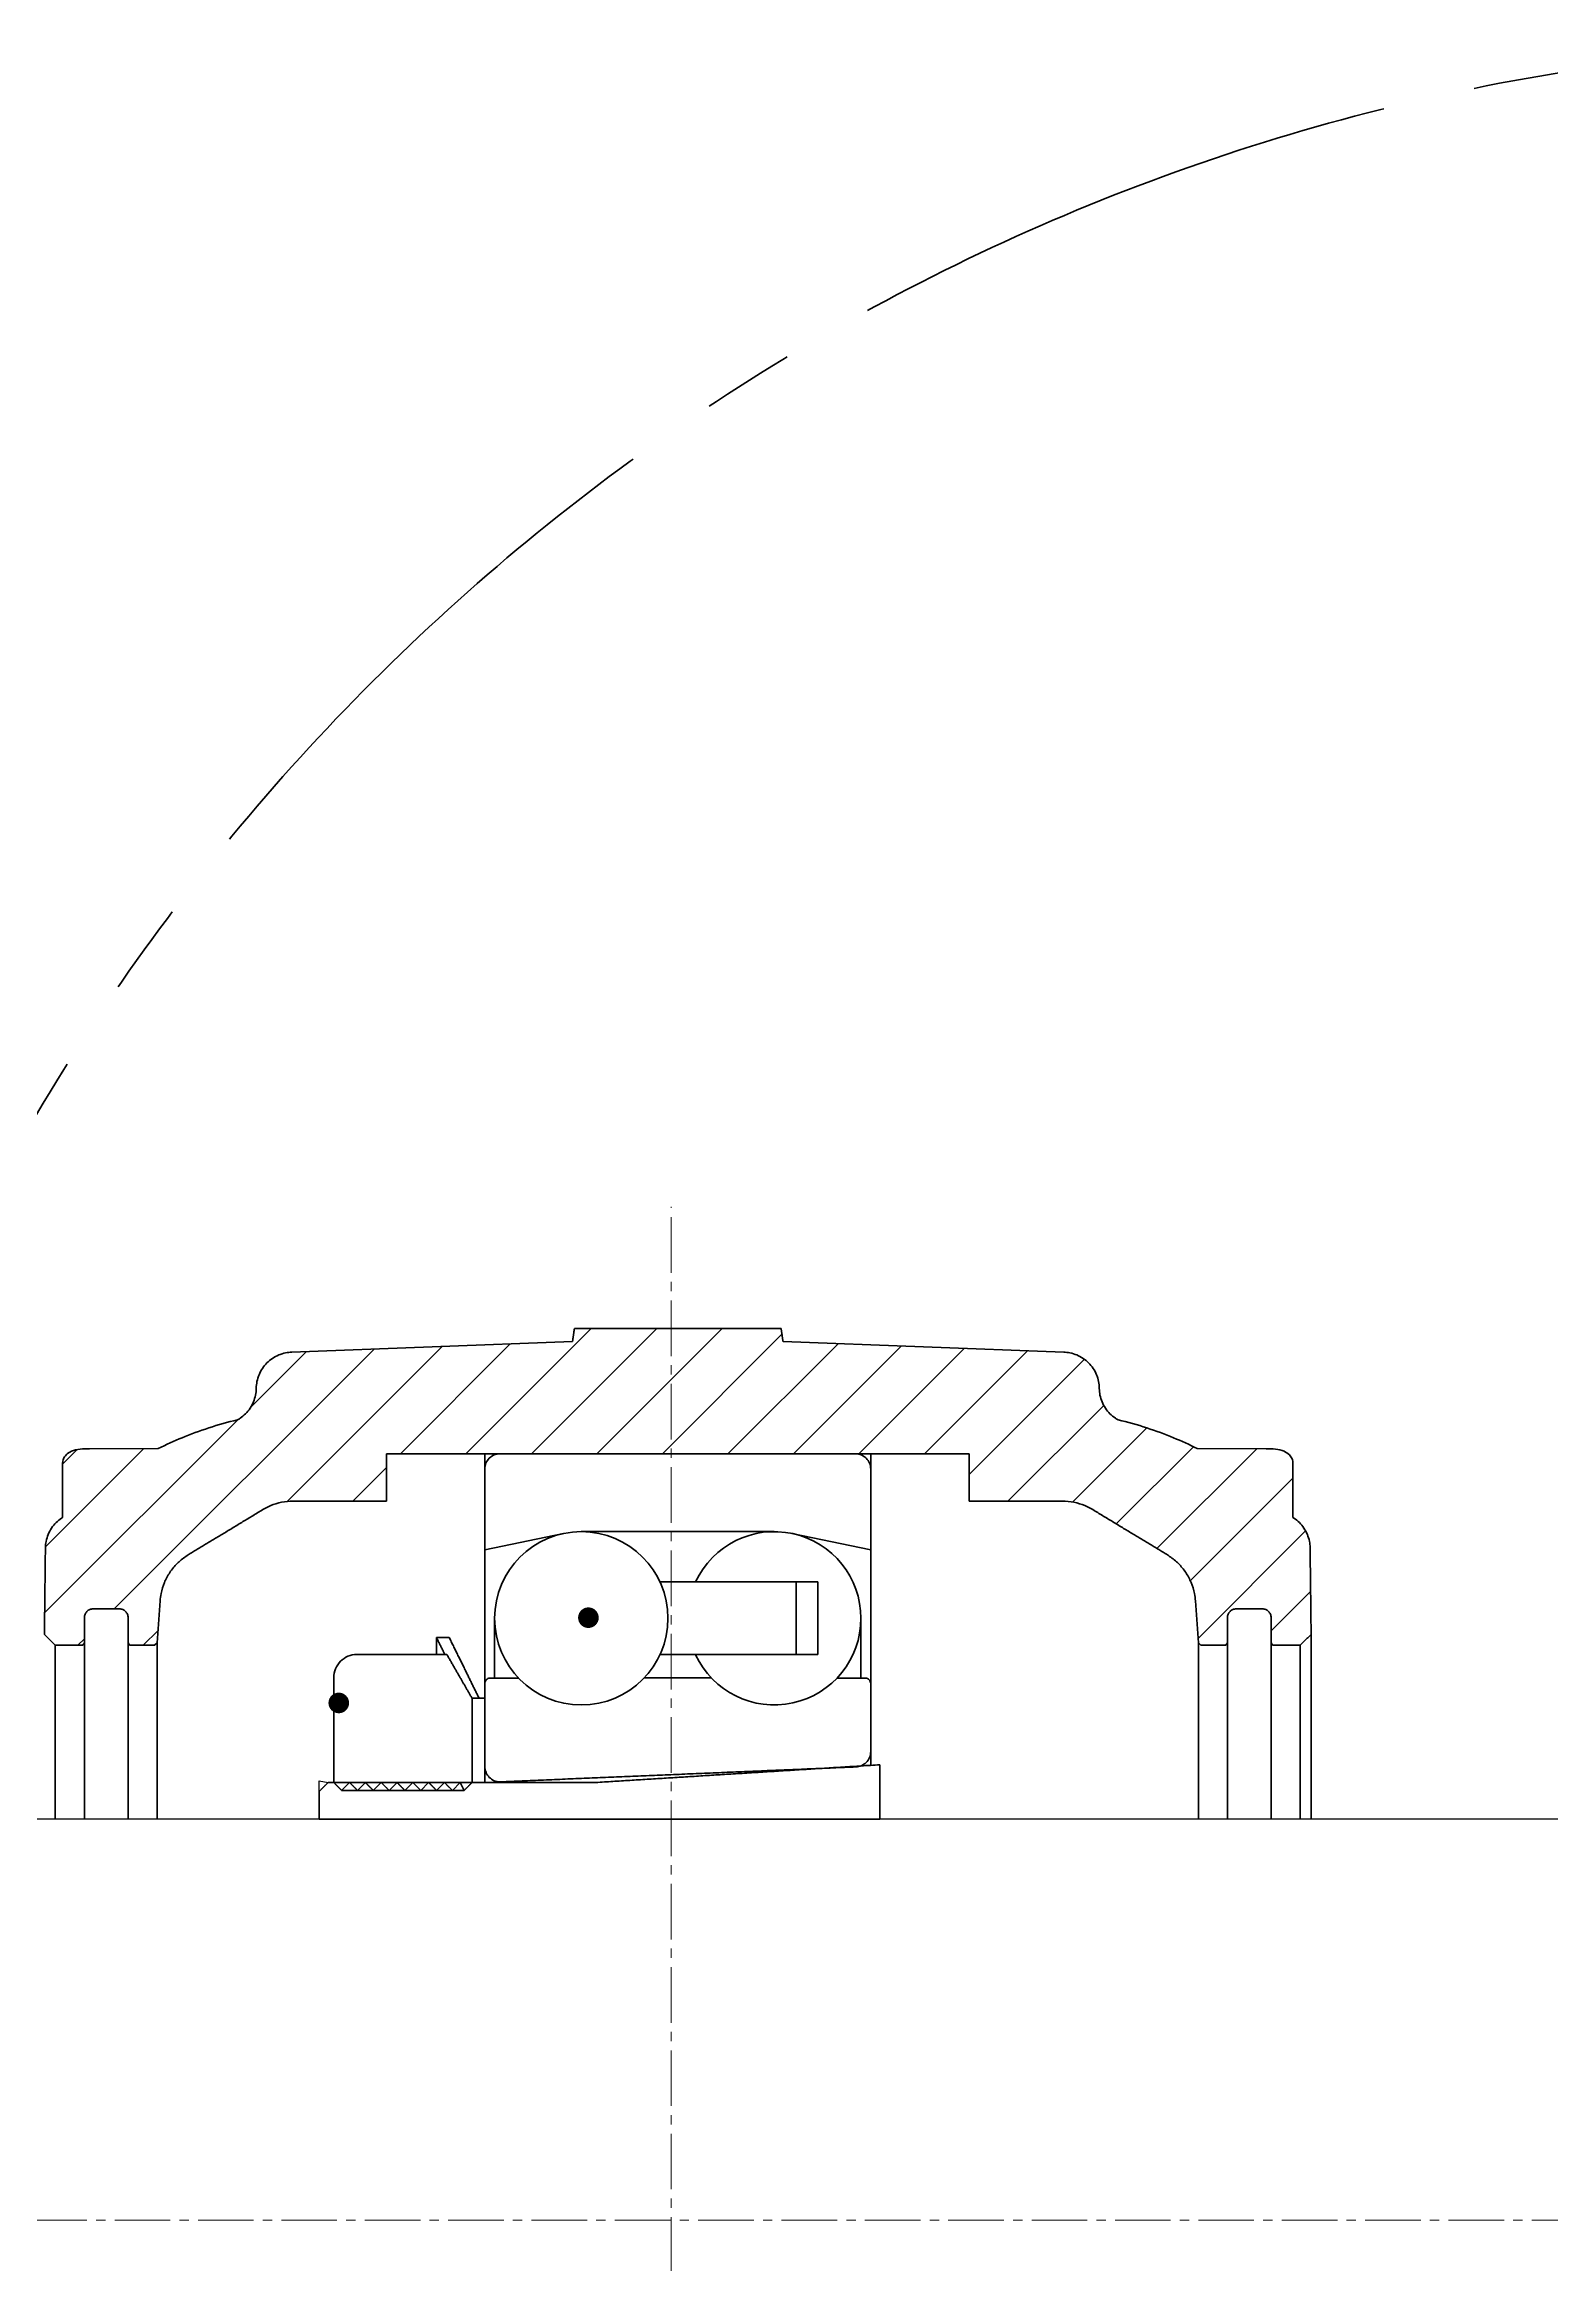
# Model space of a CAD drawing. Header units: millimetres. Extents: x 29178 to 37588, y 1365 to 7305.
# Drawn here: x 34047 to 34563, y 4212 to 4973 of the extents above; entities that cross this region are included whole.
import ezdxf

# ---------------------------------------------------------------- set-up
doc = ezdxf.new("R2010")
doc.units = ezdxf.units.MM
doc.linetypes.add('CENTER2', pattern=[28.575, 19.05, -3.175, 3.175, -3.175])
for name, color, linetype, lineweight in [('CENTRO', 1, 'CENTER2', 15), ('CONTORNO', 7, 'Continuous', 35), ('CORTE', 6, 'CENTER2', 35)]:
    doc.layers.add(name, color=color, linetype=linetype, lineweight=lineweight)

msp = doc.modelspace()

# ---------------------------------------------------------------- hatches: boundary and pattern name
h = msp.add_hatch()
h.set_pattern_fill('ANSI31', color=4, scale=5)
edge = h.paths.add_edge_path()
edge.add_spline(control_points=[(34475.16, 4486.26), (34475.16, 4486.73), (34475.05, 4487.29), (34474.67, 4488.22), (34474.31, 4488.75), (34473.46, 4489.61), (34472.78, 4490.06), (34470.34, 4491.14), (34467.99, 4491.2), (34465.97, 4491.21)], knot_values=[0.919067, 0.919067, 0.919067, 0.919067, 0.976189, 0.976189, 1.039729, 1.039729, 1.121829, 1.121829, 1.360098, 1.360098, 1.360098, 1.360098], degree=3, periodic=0)
edge.add_line((34465.97, 4491.21), (34442.39, 4491.25))
edge.add_spline(control_points=[(34442.39, 4491.25), (34439.66, 4492.62), (34436.93, 4493.87), (34428.4, 4497.4), (34421.91, 4499.55), (34415.21, 4501.14)], knot_values=[44.571159, 44.571159, 44.571159, 44.571159, 44.919333, 44.919333, 45.680994, 45.680994, 45.680994, 45.680994], degree=3, periodic=0)
edge.add_spline(control_points=[(34415.21, 4501.14), (34414.92, 4501.3), (34414.63, 4501.48), (34413.65, 4502.13), (34413, 4502.68), (34411.91, 4503.77), (34411.36, 4504.42), (34410.43, 4505.82), (34410.03, 4506.57), (34409.44, 4508), (34409.19, 4508.81), (34408.88, 4510.37), (34408.8, 4511.12), (34408.79, 4511.82)], knot_values=[0.753004, 0.753004, 0.753004, 0.753004, 0.790272, 0.790272, 0.883052, 0.883052, 0.975935, 0.975935, 1.068819, 1.068819, 1.161779, 1.161779, 1.244314, 1.244314, 1.244314, 1.244314], degree=3, periodic=0)
edge.add_spline(control_points=[(34408.79, 4511.82), (34408.79, 4511.95), (34408.78, 4512.08)], knot_values=[0.001104, 0.001104, 0.001104, 0.001722, 0.001722, 0.001722], weights=[1.002537, 1.002082, 1.001626], degree=2, periodic=0)
edge.add_spline(control_points=[(34408.78, 4512.08), (34408.77, 4512.78), (34408.69, 4513.53), (34408.38, 4515.08), (34408.13, 4515.89), (34407.54, 4517.32), (34407.15, 4518.07), (34406.21, 4519.47), (34405.67, 4520.12), (34404.58, 4521.21), (34403.94, 4521.75), (34402.54, 4522.68), (34401.79, 4523.07), (34400.37, 4523.66), (34399.56, 4523.91), (34398.03, 4524.22), (34397.3, 4524.3), (34396.62, 4524.31)], knot_values=[0.012173, 0.012173, 0.012173, 0.012173, 0.094537, 0.094537, 0.187305, 0.187305, 0.279987, 0.279987, 0.372669, 0.372669, 0.465256, 0.465256, 0.557843, 0.557843, 0.650355, 0.650355, 0.730694, 0.730694, 0.730694, 0.730694], degree=3, periodic=0)
edge.add_line((34396.62, 4524.31), (34300.38, 4527.95))
edge.add_spline(control_points=[(34300.38, 4527.95), (34300.05, 4530.2), (34299.73, 4532.43)], knot_values=[0, 0, 0, 0.181422, 0.181422, 0.181422], weights=[1.000003, 1.000011, 1], degree=2, periodic=0)
edge.add_line((34299.73, 4532.43), (34262, 4532.43))
edge.add_line((34262, 4532.43), (34262, 4489.49))
edge.add_line((34262, 4489.49), (34364.13, 4489.49))
edge.add_line((34364.13, 4489.49), (34364.13, 4473.23))
edge.add_line((34364.13, 4473.23), (34396.2, 4473.23))
edge.add_spline(control_points=[(34396.2, 4473.23), (34397.43, 4473.23), (34398.77, 4473.11), (34401.41, 4472.59), (34402.7, 4472.18), (34404.73, 4471.34), (34405.66, 4470.88), (34406.55, 4470.34)], knot_values=[-0.412235, -0.412235, -0.412235, -0.412235, -0.264072, -0.264072, -0.115908, -0.115908, 0, 0, 0, 0], degree=3, periodic=0)
edge.add_spline(control_points=[(34406.55, 4470.34), (34419.8, 4462.29), (34432.15, 4454.79)], knot_values=[0, 0, 0, 1.199794, 1.199794, 1.199794], weights=[1, 1.000609, 1], degree=2, periodic=0)
edge.add_spline(control_points=[(34432.15, 4454.79), (34432.4, 4454.64), (34432.64, 4454.48), (34434.01, 4453.57), (34435.05, 4452.7), (34436.8, 4450.95), (34437.66, 4449.91), (34439.16, 4447.66), (34439.79, 4446.46), (34440.74, 4444.17), (34441.14, 4442.87), (34441.57, 4440.7), (34441.68, 4439.85), (34441.74, 4439.02)], knot_values=[3.623664, 3.623664, 3.623664, 3.623664, 3.656098, 3.656098, 3.804634, 3.804634, 3.953444, 3.953444, 4.102254, 4.102254, 4.251339, 4.251339, 4.346009, 4.346009, 4.346009, 4.346009], degree=3, periodic=0)
edge.add_line((34441.74, 4439.02), (34442.74, 4424.67))
edge.add_line((34442.74, 4424.67), (34443.61, 4423.8))
edge.add_line((34443.61, 4423.8), (34452.22, 4423.8))
edge.add_line((34452.22, 4423.8), (34452.72, 4424.67))
edge.add_line((34452.72, 4424.67), (34452.72, 4433.5))
edge.add_spline(control_points=[(34452.72, 4433.32), (34452.72, 4433.69), (34452.81, 4434.12), (34453.09, 4434.81), (34453.34, 4435.18), (34453.86, 4435.7), (34454.23, 4435.95), (34454.91, 4436.23), (34455.35, 4436.32), (34455.72, 4436.32)], knot_values=[0, 0, 0, 0, 0.044628, 0.044628, 0.089178, 0.089178, 0.133634, 0.133634, 0.178016, 0.178016, 0.178016, 0.178016], degree=3, periodic=0)
edge.add_line((34455.72, 4436.32), (34464.89, 4436.32))
edge.add_spline(control_points=[(34464.7, 4436.32), (34465.07, 4436.32), (34465.5, 4436.23), (34466.19, 4435.95), (34466.56, 4435.7), (34467.08, 4435.18), (34467.33, 4434.81), (34467.61, 4434.12), (34467.7, 4433.69), (34467.7, 4433.32)], knot_values=[-0.178016, -0.178016, -0.178016, -0.178016, -0.133634, -0.133634, -0.089178, -0.089178, -0.044628, -0.044628, 0, 0, 0, 0], degree=3, periodic=0)
edge.add_line((34467.7, 4433.32), (34467.7, 4424.67))
edge.add_line((34467.7, 4424.67), (34468.19, 4423.8))
edge.add_line((34468.19, 4423.8), (34477.68, 4423.8))
edge.add_spline(control_points=[(34477.68, 4423.8), (34479.52, 4425.65), (34481.4, 4427.54)], knot_values=[0, 0, 0, 0.211407, 0.211407, 0.211407], weights=[1, 1.000051, 1], degree=2, periodic=0)
edge.add_spline(control_points=[(34481.4, 4427.54), (34481.24, 4441.37), (34481.05, 4457.4)], knot_values=[0.001727, 0.001727, 0.001727, 0.103212, 0.103212, 0.103212], weights=[1.14897, 1.076167, 1.002507], degree=2, periodic=0)
edge.add_spline(control_points=[(34481.05, 4457.4), (34481.03, 4458.06), (34480.96, 4458.77), (34480.65, 4460.29), (34480.4, 4461.1), (34479.81, 4462.54), (34479.41, 4463.29), (34478.48, 4464.69), (34477.93, 4465.35), (34476.84, 4466.44), (34476.19, 4466.99), (34475.38, 4467.53), (34475.27, 4467.6), (34475.16, 4467.66)], knot_values=[0.264525, 0.264525, 0.264525, 0.264525, 0.34249, 0.34249, 0.435747, 0.435747, 0.528866, 0.528866, 0.621985, 0.621985, 0.714956, 0.714956, 0.729114, 0.729114, 0.729114, 0.729114], degree=3, periodic=0)
edge.add_line((34475.16, 4467.66), (34475.16, 4486.26))
edge = h.paths.add_edge_path()
edge.add_line((34262, 4532.43), (34228.87, 4532.43))
edge.add_spline(control_points=[(34228.87, 4532.43), (34228.55, 4530.2), (34228.22, 4527.95)], knot_values=[0.030538, 0.030538, 0.030538, 0.21196, 0.21196, 0.21196], weights=[1, 1.000011, 1.000003], degree=2, periodic=0)
edge.add_line((34228.22, 4527.95), (34131.99, 4524.31))
edge.add_spline(control_points=[(34131.99, 4524.31), (34131.3, 4524.3), (34130.58, 4524.22), (34129.04, 4523.91), (34128.23, 4523.66), (34126.81, 4523.07), (34126.06, 4522.68), (34124.67, 4521.75), (34124.02, 4521.21), (34122.93, 4520.12), (34122.39, 4519.47), (34121.45, 4518.07), (34121.06, 4517.32), (34120.47, 4515.89), (34120.22, 4515.08), (34119.91, 4513.53), (34119.83, 4512.78), (34119.82, 4512.08)], knot_values=[2.233798, 2.233798, 2.233798, 2.233798, 2.314138, 2.314138, 2.40665, 2.40665, 2.499237, 2.499237, 2.591824, 2.591824, 2.684506, 2.684506, 2.777187, 2.777187, 2.869956, 2.869956, 2.95232, 2.95232, 2.95232, 2.95232], degree=3, periodic=0)
edge.add_spline(control_points=[(34119.82, 4512.08), (34119.82, 4511.95), (34119.81, 4511.82)], knot_values=[21.809522, 21.809522, 21.809522, 21.810141, 21.810141, 21.810141], weights=[1.001626, 1.002082, 1.002537], degree=2, periodic=0)
edge.add_spline(control_points=[(34119.81, 4511.82), (34119.8, 4511.12), (34119.72, 4510.37), (34119.41, 4508.81), (34119.16, 4508), (34118.57, 4506.57), (34118.17, 4505.82), (34117.24, 4504.42), (34116.7, 4503.77), (34115.6, 4502.68), (34114.96, 4502.13), (34113.97, 4501.48), (34113.69, 4501.3), (34113.39, 4501.14)], knot_values=[1.726102, 1.726102, 1.726102, 1.726102, 1.808638, 1.808638, 1.901598, 1.901598, 1.994481, 1.994481, 2.087365, 2.087365, 2.180145, 2.180145, 2.217413, 2.217413, 2.217413, 2.217413], degree=3, periodic=0)
edge.add_spline(control_points=[(34113.39, 4501.14), (34106.7, 4499.55), (34100.23, 4497.41), (34091.7, 4493.88), (34088.95, 4492.63), (34086.21, 4491.25)], knot_values=[41.282444, 41.282444, 41.282444, 41.282444, 42.042515, 42.042515, 42.392289, 42.392289, 42.392289, 42.392289], degree=3, periodic=0)
edge.add_line((34086.21, 4491.25), (34062.63, 4491.21))
edge.add_spline(control_points=[(34062.63, 4491.21), (34060.61, 4491.2), (34058.26, 4491.14), (34055.82, 4490.06), (34055.14, 4489.61), (34054.29, 4488.75), (34053.93, 4488.22), (34053.55, 4487.29), (34053.44, 4486.73), (34053.44, 4486.26)], knot_values=[0.453366, 0.453366, 0.453366, 0.453366, 0.691635, 0.691635, 0.773735, 0.773735, 0.837275, 0.837275, 0.894397, 0.894397, 0.894397, 0.894397], degree=3, periodic=0)
edge.add_line((34053.44, 4486.26), (34053.44, 4476.19))
edge.add_line((34053.44, 4476.19), (34109.36, 4462.63))
edge.add_spline(control_points=[(34109.36, 4462.63), (34115.59, 4466.42), (34122.05, 4470.34)], knot_values=[0, 0, 0, 0.584604, 0.584604, 0.584604], weights=[1.000304, 1.000297, 1], degree=2, periodic=0)
edge.add_spline(control_points=[(34122.05, 4470.34), (34122.95, 4470.88), (34123.87, 4471.34), (34125.9, 4472.18), (34127.19, 4472.59), (34129.83, 4473.11), (34131.17, 4473.23), (34132.41, 4473.23)], knot_values=[0, 0, 0, 0, 0.115908, 0.115908, 0.264072, 0.264072, 0.412235, 0.412235, 0.412235, 0.412235], degree=3, periodic=0)
edge.add_line((34132.41, 4473.23), (34164.48, 4473.23))
edge.add_line((34164.48, 4473.23), (34164.48, 4489.49))
edge.add_line((34164.48, 4489.49), (34262, 4489.49))
edge.add_line((34262, 4489.49), (34262, 4532.43))
edge = h.paths.add_edge_path()
edge.add_spline(control_points=[(34096.46, 4454.79), (34102.79, 4458.64), (34109.36, 4462.63)], knot_values=[0.584604, 0.584604, 0.584604, 1.199794, 1.199794, 1.199794], weights=[1, 1.000312, 1.000304], degree=2, periodic=0)
edge.add_line((34109.36, 4462.63), (34053.44, 4476.19))
edge.add_line((34053.44, 4476.19), (34053.44, 4467.66))
edge.add_spline(control_points=[(34053.44, 4467.66), (34053.33, 4467.6), (34053.22, 4467.53), (34052.41, 4466.99), (34051.76, 4466.44), (34050.67, 4465.35), (34050.12, 4464.69), (34049.19, 4463.29), (34048.79, 4462.54), (34048.2, 4461.1), (34047.95, 4460.29), (34047.65, 4458.77), (34047.57, 4458.06), (34047.55, 4457.4)], knot_values=[2.248708, 2.248708, 2.248708, 2.248708, 2.262866, 2.262866, 2.355838, 2.355838, 2.448957, 2.448957, 2.542076, 2.542076, 2.635333, 2.635333, 2.713298, 2.713298, 2.713298, 2.713298], degree=3, periodic=0)
edge.add_spline(control_points=[(34047.55, 4457.4), (34047.36, 4441.37), (34047.2, 4427.54)], knot_values=[17.331748, 17.331748, 17.331748, 17.433233, 17.433233, 17.433233], weights=[1.002507, 1.076167, 1.14897], degree=2, periodic=0)
edge.add_spline(control_points=[(34047.2, 4427.54), (34049.08, 4425.65), (34050.92, 4423.8)], knot_values=[0, 0, 0, 0.211407, 0.211407, 0.211407], weights=[1, 1.000051, 1], degree=2, periodic=0)
edge.add_line((34050.92, 4423.8), (34060.41, 4423.8))
edge.add_line((34060.41, 4423.8), (34060.91, 4424.67))
edge.add_line((34060.91, 4424.67), (34060.91, 4433.32))
edge.add_spline(control_points=[(34060.91, 4433.32), (34060.91, 4433.69), (34060.99, 4434.12), (34061.28, 4434.81), (34061.52, 4435.18), (34062.05, 4435.7), (34062.41, 4435.95), (34063.1, 4436.23), (34063.53, 4436.32), (34063.9, 4436.32)], knot_values=[0, 0, 0, 0, 0.044628, 0.044628, 0.089178, 0.089178, 0.133634, 0.133634, 0.178016, 0.178016, 0.178016, 0.178016], degree=3, periodic=0)
edge.add_line((34063.9, 4436.32), (34072.88, 4436.32))
edge.add_spline(control_points=[(34072.88, 4436.32), (34073.25, 4436.32), (34073.69, 4436.23), (34074.37, 4435.95), (34074.74, 4435.7), (34075.26, 4435.18), (34075.51, 4434.81), (34075.79, 4434.12), (34075.88, 4433.69), (34075.88, 4433.32)], knot_values=[-0.178016, -0.178016, -0.178016, -0.178016, -0.133634, -0.133634, -0.089178, -0.089178, -0.044628, -0.044628, 0, 0, 0, 0], degree=3, periodic=0)
edge.add_line((34075.88, 4433.32), (34075.88, 4424.67))
edge.add_line((34075.88, 4424.67), (34076.38, 4423.8))
edge.add_line((34076.38, 4423.8), (34084.99, 4423.8))
edge.add_line((34084.99, 4423.8), (34085.86, 4424.67))
edge.add_line((34085.86, 4424.67), (34086.86, 4439.02))
edge.add_spline(control_points=[(34086.86, 4439.02), (34086.92, 4439.85), (34087.03, 4440.7), (34087.46, 4442.87), (34087.86, 4444.17), (34088.81, 4446.46), (34089.44, 4447.66), (34090.94, 4449.91), (34091.81, 4450.95), (34093.55, 4452.7), (34094.59, 4453.57), (34095.96, 4454.48), (34096.21, 4454.64), (34096.46, 4454.79)], knot_values=[0.412764, 0.412764, 0.412764, 0.412764, 0.507433, 0.507433, 0.656519, 0.656519, 0.805329, 0.805329, 0.954139, 0.954139, 1.102674, 1.102674, 1.135108, 1.135108, 1.135108, 1.135108], degree=3, periodic=0)
h = msp.add_hatch(color=4)
h.dxf.hatch_style = 1
edge = h.paths.add_edge_path()
edge.add_arc((34233.67, 4433.28), 3.54, 0, 360)
h = msp.add_hatch(color=4)
h.dxf.hatch_style = 1
edge = h.paths.add_edge_path()
edge.add_arc((34148.1, 4404.04), 3.54, 0, 360)

# ---------------------------------------------------------------- linework, layer by layer
for p, q in [((34141.39, 4373.68), (34141.39, 4377.28)), ((34141.39, 4377.28), (34144.45, 4376.77))]:
    msp.add_line(p, q)
at = {"color": 7}
msp.add_line((35355.66, 4364.19), (33953.9, 4364.19), dxfattribs=at)
at = {"layer": 'CENTRO'}
for p, q in [((34262, 3780.05), (34262, 4574.12)), ((35433.36, 4226.69), (33941.12, 4226.69))]:
    msp.add_line(p, q, dxfattribs=at)
at = {"layer": 'CONTORNO'}
for p, q in [((34228.87, 4532.43), (34299.73, 4532.43)), ((34131.99, 4524.31), (34228.22, 4527.95)), ((34396.62, 4524.31), (34300.38, 4527.95)), ((34062.63, 4491.21), (34086.21, 4491.25)), ((34465.97, 4491.21), (34442.39, 4491.25)), ((34053.44, 4467.66), (34053.44, 4486.26)), ((34164.48, 4489.49), (34164.48, 4473.23)), ((34364.13, 4489.49), (34164.48, 4489.49)), ((34198.17, 4489.49), (34198.17, 4467.61)), ((34198.17, 4456.49), (34198.17, 4484.24)), ((34330.44, 4467.61), (34330.44, 4489.49)), ((34330.44, 4484.24), (34330.44, 4456.49)), ((34364.13, 4489.49), (34364.13, 4473.23)), ((34475.16, 4486.26), (34475.16, 4467.66)), ((34164.48, 4473.23), (34132.41, 4473.23)), ((34396.2, 4473.23), (34364.13, 4473.23)), ((34225.16, 4462.16), (34198.17, 4456.52)), ((34297.37, 4462.8), (34231.23, 4462.8)), ((34330.44, 4456.52), (34303.45, 4462.16)), ((34198.17, 4456.49), (34198.17, 4410.77)), ((34330.44, 4456.49), (34330.44, 4410.77)), ((34258.21, 4445.55), (34312.34, 4445.55)), ((34304.86, 4420.6), (34304.86, 4445.55)), ((34312.34, 4420.6), (34312.34, 4445.55)), ((34086.86, 4439.02), (34085.86, 4424.67)), ((34441.74, 4439.02), (34442.74, 4424.67)), ((34060.91, 4433.32), (34060.91, 4424.67)), ((34072.88, 4436.32), (34063.9, 4436.32)), ((34075.88, 4424.67), (34075.88, 4433.32)), ((34201.52, 4412.7), (34201.52, 4433.07)), ((34327.08, 4433.07), (34327.08, 4412.7)), ((34327.08, 4433.07), (34327.09, 4433.07)), ((34452.72, 4433.32), (34452.72, 4424.67)), ((34464.7, 4436.32), (34455.72, 4436.32)), ((34467.7, 4424.67), (34467.7, 4433.32)), ((34060.41, 4423.8), (34050.92, 4423.8)), ((34050.92, 4423.8), (34050.92, 4364.19)), ((34060.91, 4424.67), (34060.41, 4423.8)), ((34060.91, 4424.67), (34060.91, 4364.19)), ((34076.38, 4423.8), (34075.88, 4424.67)), ((34075.88, 4424.67), (34075.88, 4364.19)), ((34084.99, 4423.8), (34076.38, 4423.8)), ((34085.86, 4424.67), (34084.99, 4423.8)), ((34085.86, 4424.67), (34085.86, 4364.19)), ((34181.58, 4426.5), (34181.58, 4420.67)), ((34185.95, 4426.5), (34181.58, 4426.5)), ((34443.61, 4423.8), (34442.74, 4424.67)), ((34442.74, 4424.67), (34442.74, 4364.19)), ((34452.22, 4423.8), (34443.61, 4423.8)), ((34452.72, 4424.67), (34452.22, 4423.8)), ((34452.72, 4424.67), (34452.72, 4364.19)), ((34468.19, 4423.8), (34467.7, 4424.67)), ((34467.7, 4424.67), (34467.7, 4364.19)), ((34477.68, 4423.8), (34468.19, 4423.8)), ((34477.68, 4423.8), (34477.68, 4364.19)), ((34481.4, 4427.54), (34481.4, 4364.19)), ((34154.28, 4420.67), (34185.15, 4420.67)), ((34258.21, 4420.6), (34312.34, 4420.6)), ((34146.38, 4376.77), (34146.38, 4412.73)), ((34198.17, 4382.27), (34198.17, 4410.77)), ((34198.17, 4382.27), (34198.17, 4410.77)), ((34199.91, 4412.52), (34209.6, 4412.52)), ((34252.88, 4412.7), (34275.73, 4412.7)), ((34319, 4412.52), (34328.69, 4412.52)), ((34330.44, 4410.77), (34330.44, 4387.37)), ((34193.8, 4405.63), (34193.8, 4376.77)), ((34193.8, 4405.63), (34198.17, 4405.63)), ((34193.8, 4376.77), (34193.8, 4405.63)), ((34198.17, 4405.63), (34198.17, 4376.77)), ((34330.44, 4387.37), (34330.44, 4382.64)), ((34144.45, 4376.77), (34236.22, 4376.77)), ((34149.08, 4374.05), (34151.8, 4376.77)), ((34154.51, 4374.05), (34157.23, 4376.77)), ((34159.93, 4374.05), (34162.65, 4376.77)), ((34165.35, 4374.05), (34168.07, 4376.77)), ((34170.77, 4374.05), (34173.49, 4376.77)), ((34176.19, 4374.05), (34178.91, 4376.77)), ((34181.61, 4374.05), (34184.34, 4376.77)), ((34187.04, 4374.05), (34189.76, 4376.77)), ((34189.76, 4376.77), (34191.1, 4374.05)), ((34198.17, 4376.77), (34193.8, 4376.77)), ((34198.17, 4376.77), (34193.8, 4376.77)), ((34333.55, 4382.84), (34333.55, 4364.19)), ((34141.39, 4364.19), (34141.39, 4373.68)), ((34191.1, 4374.05), (34149.08, 4374.05)), ((34333.55, 4364.19), (34141.39, 4364.19))]:
    msp.add_line(p, q, dxfattribs=at)
msp.add_circle((34231.23, 4433.07), 29.72, dxfattribs=at)
msp.add_arc((34297.37, 4433.07), 29.72, 204.82293, 155.17707, dxfattribs=at)
for points, weights in [([(34228.22, 4527.95), (34228.55, 4530.2), (34228.87, 4532.43)], [1.00000319368, 1.00001108345, 1]), ([(34299.73, 4532.43), (34300.05, 4530.2), (34300.38, 4527.95)], [1, 1.00001108391, 1.00000319382]), ([(34119.81, 4511.82), (34119.82, 4511.95), (34119.82, 4512.08)], [1.00253740235, 1.00208155926, 1.00162569029]), ([(34408.78, 4512.08), (34408.79, 4511.95), (34408.79, 4511.82)], [1.00162569029, 1.00208155926, 1.00253740235]), ([(34122.05, 4470.34), (34108.81, 4462.29), (34096.46, 4454.79)], [1, 1.00060933826, 1]), ([(34432.15, 4454.79), (34419.8, 4462.29), (34406.55, 4470.34)], [1, 1.00060933813, 1]), ([(34047.2, 4427.54), (34047.36, 4441.37), (34047.55, 4457.4)], [1.14896956128, 1.07616734029, 1.00250743476]), ([(34481.05, 4457.4), (34481.24, 4441.37), (34481.4, 4427.54)], [1.00250743476, 1.07616734029, 1.14896956128]), ([(34050.92, 4423.8), (34049.08, 4425.65), (34047.2, 4427.54)], [1, 1.00005052397, 1]), ([(34184.45, 4420.67), (34183.04, 4423.54), (34181.58, 4426.5)], [1.00203244058, 1.00185456946, 1.00141025104]), ([(34185.95, 4426.5), (34191.39, 4415.43), (34196.2, 4405.63)], [1.00141025103, 1.00307135619, 1.00100839898]), ([(34481.4, 4427.54), (34479.52, 4425.65), (34477.68, 4423.8)], [1, 1.0000505235, 1]), ([(34185.15, 4420.67), (34189.66, 4412.82), (34193.8, 4405.63)], [1, 1.00094093774, 1]), ([(34141.39, 4373.68), (34142.9, 4375.21), (34144.45, 4376.77)], [1, 1.0000645229, 1]), ([(34149.08, 4374.05), (34147.75, 4375.39), (34146.38, 4376.77)], [1, 1.00005008404, 1]), ([(34154.51, 4374.05), (34153.17, 4375.39), (34151.8, 4376.77)], [1, 1.00005008404, 1]), ([(34159.93, 4374.05), (34158.59, 4375.39), (34157.23, 4376.77)], [1, 1.00005008404, 1]), ([(34165.35, 4374.05), (34164.01, 4375.39), (34162.65, 4376.77)], [1, 1.00005008404, 1]), ([(34170.77, 4374.05), (34169.43, 4375.39), (34168.07, 4376.77)], [1, 1.00005008404, 1]), ([(34176.19, 4374.05), (34174.86, 4375.39), (34173.49, 4376.77)], [1, 1.00005008404, 1]), ([(34181.61, 4374.05), (34180.28, 4375.39), (34178.91, 4376.77)], [1, 1.00005008404, 1]), ([(34187.04, 4374.05), (34185.7, 4375.39), (34184.34, 4376.77)], [1, 1.00005008404, 1]), ([(34193.8, 4376.77), (34192.43, 4375.39), (34191.1, 4374.05)], [1, 1.00005008428, 1]), ([(34325.41, 4382.1), (34263.4, 4379.5), (34203.63, 4377)], [1, 1.00016637621, 1]), ([(34236.22, 4376.77), (34283.83, 4379.74), (34333.55, 4382.84)], [1, 1.00023419483, 1])]:
    msp.add_rational_spline(points, weights, degree=2, dxfattribs=at)
for points, knots in [([(34119.82, 4512.08), (34119.83, 4512.78), (34119.91, 4513.53), (34120.22, 4515.08), (34120.47, 4515.89), (34121.06, 4517.32), (34121.45, 4518.07), (34122.39, 4519.47), (34122.93, 4520.12), (34124.02, 4521.21), (34124.67, 4521.75), (34126.06, 4522.68), (34126.81, 4523.07), (34128.23, 4523.66), (34129.04, 4523.91), (34130.58, 4524.22), (34131.3, 4524.3), (34131.99, 4524.31)], [2.2337983, 2.2337983, 2.2337983, 2.2337983, 2.3161625, 2.3161625, 2.4089305, 2.4089305, 2.5016124, 2.5016124, 2.5942943, 2.5942943, 2.6868812, 2.6868812, 2.7794682, 2.7794682, 2.8719803, 2.8719803, 2.9523197, 2.9523197, 2.9523197, 2.9523197]), ([(34396.62, 4524.31), (34397.3, 4524.3), (34398.03, 4524.22), (34399.56, 4523.91), (34400.37, 4523.66), (34401.79, 4523.07), (34402.54, 4522.68), (34403.94, 4521.75), (34404.58, 4521.21), (34405.67, 4520.12), (34406.21, 4519.47), (34407.15, 4518.07), (34407.54, 4517.32), (34408.13, 4515.89), (34408.38, 4515.08), (34408.69, 4513.53), (34408.77, 4512.78), (34408.78, 4512.08)], [0.0121727, 0.0121727, 0.0121727, 0.0121727, 0.0925121, 0.0925121, 0.1850243, 0.1850243, 0.2776112, 0.2776112, 0.3701982, 0.3701982, 0.46288, 0.46288, 0.5555619, 0.5555619, 0.64833, 0.64833, 0.7306942, 0.7306942, 0.7306942, 0.7306942]), ([(34113.39, 4501.14), (34113.69, 4501.3), (34113.97, 4501.48), (34114.96, 4502.13), (34115.6, 4502.68), (34116.7, 4503.77), (34117.24, 4504.42), (34118.17, 4505.82), (34118.57, 4506.57), (34119.16, 4508), (34119.41, 4508.81), (34119.72, 4510.37), (34119.8, 4511.12), (34119.81, 4511.82)], [1.7261021, 1.7261021, 1.7261021, 1.7261021, 1.76337, 1.76337, 1.8561503, 1.8561503, 1.9490337, 1.9490337, 2.041917, 2.041917, 2.1348772, 2.1348772, 2.2174128, 2.2174128, 2.2174128, 2.2174128]), ([(34408.79, 4511.82), (34408.8, 4511.12), (34408.88, 4510.37), (34409.19, 4508.81), (34409.44, 4508), (34410.03, 4506.57), (34410.43, 4505.82), (34411.36, 4504.42), (34411.91, 4503.77), (34413, 4502.68), (34413.65, 4502.13), (34414.63, 4501.48), (34414.92, 4501.3), (34415.21, 4501.14)], [0.7530037, 0.7530037, 0.7530037, 0.7530037, 0.8355392, 0.8355392, 0.9284995, 0.9284995, 1.0213828, 1.0213828, 1.1142662, 1.1142662, 1.2070465, 1.2070465, 1.2443144, 1.2443144, 1.2443144, 1.2443144]), ([(34086.21, 4491.25), (34088.95, 4492.63), (34091.7, 4493.88), (34100.23, 4497.41), (34106.7, 4499.55), (34113.39, 4501.14)], [41.282444, 41.282444, 41.282444, 41.282444, 41.632218, 41.632218, 42.392289, 42.392289, 42.392289, 42.392289]), ([(34415.21, 4501.14), (34421.91, 4499.55), (34428.4, 4497.4), (34436.93, 4493.87), (34439.66, 4492.62), (34442.39, 4491.25)], [44.571159, 44.571159, 44.571159, 44.571159, 45.332821, 45.332821, 45.680994, 45.680994, 45.680994, 45.680994]), ([(34053.44, 4486.26), (34053.44, 4486.73), (34053.55, 4487.29), (34053.93, 4488.22), (34054.29, 4488.75), (34055.14, 4489.61), (34055.82, 4490.06), (34058.26, 4491.14), (34060.61, 4491.2), (34062.63, 4491.21)], [0.4533661, 0.4533661, 0.4533661, 0.4533661, 0.5104879, 0.5104879, 0.5740277, 0.5740277, 0.6561281, 0.6561281, 0.894397, 0.894397, 0.894397, 0.894397]), ([(34465.97, 4491.21), (34467.99, 4491.2), (34470.34, 4491.14), (34472.78, 4490.06), (34473.46, 4489.61), (34474.31, 4488.75), (34474.67, 4488.22), (34475.05, 4487.29), (34475.16, 4486.73), (34475.16, 4486.26)], [0.9190673, 0.9190673, 0.9190673, 0.9190673, 1.1573362, 1.1573362, 1.2394366, 1.2394366, 1.3029764, 1.3029764, 1.3600982, 1.3600982, 1.3600982, 1.3600982]), ([(34198.17, 4484.24), (34198.17, 4484.89), (34198.32, 4485.65), (34198.81, 4486.85), (34199.24, 4487.5), (34200.16, 4488.41), (34200.81, 4488.84), (34202, 4489.34), (34202.76, 4489.49), (34203.41, 4489.49)], [-0.3113296, -0.3113296, -0.3113296, -0.3113296, -0.2333608, -0.2333608, -0.1554794, -0.1554794, -0.0776989, -0.0776989, 0, 0, 0, 0]), ([(34325.19, 4489.49), (34325.84, 4489.49), (34326.6, 4489.34), (34327.8, 4488.84), (34328.44, 4488.41), (34329.36, 4487.49), (34329.79, 4486.85), (34330.28, 4485.65), (34330.44, 4484.89), (34330.44, 4484.24)], [0, 0, 0, 0, 0.0777401, 0.0777401, 0.1555619, 0.1555619, 0.2334021, 0.2334021, 0.3113296, 0.3113296, 0.3113296, 0.3113296]), ([(34047.55, 4457.4), (34047.57, 4458.06), (34047.65, 4458.77), (34047.95, 4460.29), (34048.2, 4461.1), (34048.79, 4462.54), (34049.19, 4463.29), (34050.12, 4464.69), (34050.67, 4465.35), (34051.76, 4466.44), (34052.41, 4466.99), (34053.22, 4467.53), (34053.33, 4467.6), (34053.44, 4467.66)], [2.2487081, 2.2487081, 2.2487081, 2.2487081, 2.3266733, 2.3266733, 2.41993, 2.41993, 2.5130491, 2.5130491, 2.6061683, 2.6061683, 2.6991395, 2.6991395, 2.7132978, 2.7132978, 2.7132978, 2.7132978]), ([(34132.41, 4473.23), (34131.17, 4473.23), (34129.83, 4473.11), (34127.19, 4472.59), (34125.9, 4472.18), (34123.87, 4471.34), (34122.95, 4470.88), (34122.05, 4470.34)], [0, 0, 0, 0, 0.1481638, 0.1481638, 0.2963276, 0.2963276, 0.4122354, 0.4122354, 0.4122354, 0.4122354]), ([(34406.55, 4470.34), (34405.66, 4470.88), (34404.73, 4471.34), (34402.7, 4472.18), (34401.41, 4472.59), (34398.77, 4473.11), (34397.43, 4473.23), (34396.2, 4473.23)], [-0.4122354, -0.4122354, -0.4122354, -0.4122354, -0.2963276, -0.2963276, -0.1481638, -0.1481638, 0, 0, 0, 0]), ([(34475.16, 4467.66), (34475.27, 4467.6), (34475.38, 4467.53), (34476.19, 4466.99), (34476.84, 4466.44), (34477.93, 4465.35), (34478.48, 4464.69), (34479.41, 4463.29), (34479.81, 4462.54), (34480.4, 4461.1), (34480.65, 4460.29), (34480.96, 4458.77), (34481.03, 4458.06), (34481.05, 4457.4)], [0.2645246, 0.2645246, 0.2645246, 0.2645246, 0.278683, 0.278683, 0.3716542, 0.3716542, 0.4647733, 0.4647733, 0.5578925, 0.5578925, 0.6511492, 0.6511492, 0.7291144, 0.7291144, 0.7291144, 0.7291144]), ([(34096.46, 4454.79), (34096.21, 4454.64), (34095.96, 4454.48), (34094.59, 4453.57), (34093.55, 4452.7), (34091.81, 4450.95), (34090.94, 4449.91), (34089.44, 4447.66), (34088.81, 4446.46), (34087.86, 4444.17), (34087.46, 4442.87), (34087.03, 4440.7), (34086.92, 4439.85), (34086.86, 4439.02)], [0.4127636, 0.4127636, 0.4127636, 0.4127636, 0.4451971, 0.4451971, 0.5937327, 0.5937327, 0.7425428, 0.7425428, 0.8913528, 0.8913528, 1.0404381, 1.0404381, 1.1351077, 1.1351077, 1.1351077, 1.1351077]), ([(34441.74, 4439.02), (34441.68, 4439.85), (34441.57, 4440.7), (34441.14, 4442.87), (34440.74, 4444.17), (34439.79, 4446.46), (34439.16, 4447.66), (34437.66, 4449.91), (34436.8, 4450.95), (34435.05, 4452.7), (34434.01, 4453.57), (34432.64, 4454.48), (34432.4, 4454.64), (34432.15, 4454.79)], [3.6236644, 3.6236644, 3.6236644, 3.6236644, 3.718334, 3.718334, 3.8674193, 3.8674193, 4.0162294, 4.0162294, 4.1650394, 4.1650394, 4.313575, 4.313575, 4.3460085, 4.3460085, 4.3460085, 4.3460085]), ([(34063.9, 4436.32), (34063.53, 4436.32), (34063.1, 4436.23), (34062.41, 4435.95), (34062.05, 4435.7), (34061.52, 4435.18), (34061.28, 4434.81), (34060.99, 4434.12), (34060.91, 4433.69), (34060.91, 4433.32)], [0, 0, 0, 0, 0.0443814, 0.0443814, 0.0888381, 0.0888381, 0.1333873, 0.1333873, 0.1780158, 0.1780158, 0.1780158, 0.1780158]), ([(34075.88, 4433.32), (34075.88, 4433.69), (34075.79, 4434.12), (34075.51, 4434.81), (34075.26, 4435.18), (34074.74, 4435.7), (34074.37, 4435.95), (34073.69, 4436.23), (34073.25, 4436.32), (34072.88, 4436.32)], [-0.1780158, -0.1780158, -0.1780158, -0.1780158, -0.1333873, -0.1333873, -0.0888381, -0.0888381, -0.0443814, -0.0443814, 0, 0, 0, 0]), ([(34455.72, 4436.32), (34455.35, 4436.32), (34454.91, 4436.23), (34454.23, 4435.95), (34453.86, 4435.7), (34453.34, 4435.18), (34453.09, 4434.81), (34452.81, 4434.12), (34452.72, 4433.69), (34452.72, 4433.32)], [0, 0, 0, 0, 0.0443814, 0.0443814, 0.0888381, 0.0888381, 0.1333873, 0.1333873, 0.1780158, 0.1780158, 0.1780158, 0.1780158]), ([(34467.7, 4433.32), (34467.7, 4433.69), (34467.61, 4434.12), (34467.33, 4434.81), (34467.08, 4435.18), (34466.56, 4435.7), (34466.19, 4435.95), (34465.5, 4436.23), (34465.07, 4436.32), (34464.7, 4436.32)], [-0.1780158, -0.1780158, -0.1780158, -0.1780158, -0.1333873, -0.1333873, -0.0888381, -0.0888381, -0.0443814, -0.0443814, 0, 0, 0, 0]), ([(34146.38, 4412.73), (34146.38, 4413.71), (34146.61, 4414.87), (34147.36, 4416.68), (34148.01, 4417.65), (34149.39, 4419.04), (34150.36, 4419.69), (34152.16, 4420.44), (34153.31, 4420.67), (34154.28, 4420.67)], [-0.4699396, -0.4699396, -0.4699396, -0.4699396, -0.3520441, -0.3520441, -0.2344192, -0.2344192, -0.1170923, -0.1170923, 0, 0, 0, 0]), ([(34198.17, 4410.77), (34198.17, 4410.98), (34198.22, 4411.24), (34198.38, 4411.64), (34198.53, 4411.86), (34198.83, 4412.16), (34199.05, 4412.31), (34199.44, 4412.47), (34199.7, 4412.52), (34199.91, 4412.52)], [-0.1038929, -0.1038929, -0.1038929, -0.1038929, -0.0778265, -0.0778265, -0.0518191, -0.0518191, -0.0258811, -0.0258811, 0, 0, 0, 0]), ([(34198.17, 4410.77), (34198.17, 4410.98), (34198.22, 4411.24), (34198.38, 4411.64), (34198.53, 4411.86), (34198.83, 4412.16), (34199.05, 4412.31), (34199.44, 4412.47), (34199.7, 4412.52), (34199.91, 4412.52)], [-0.1038929, -0.1038929, -0.1038929, -0.1038929, -0.0778265, -0.0778265, -0.0518191, -0.0518191, -0.0258811, -0.0258811, 0, 0, 0, 0]), ([(34328.69, 4412.52), (34328.9, 4412.52), (34329.16, 4412.47), (34329.56, 4412.31), (34329.77, 4412.16), (34330.08, 4411.86), (34330.22, 4411.64), (34330.38, 4411.24), (34330.44, 4410.98), (34330.44, 4410.77)], [0, 0, 0, 0, 0.0258811, 0.0258811, 0.0518191, 0.0518191, 0.0778265, 0.0778265, 0.1038929, 0.1038929, 0.1038929, 0.1038929]), ([(34330.44, 4387.37), (34330.44, 4386.72), (34330.28, 4385.95), (34329.79, 4384.75), (34329.35, 4384.1), (34328.44, 4383.18), (34327.79, 4382.75), (34326.67, 4382.28), (34326.01, 4382.13), (34325.41, 4382.1)], [0.3118918, 0.3118918, 0.3118918, 0.3118918, 0.390255, 0.390255, 0.4683946, 0.4683946, 0.5462423, 0.5462423, 0.6152517, 0.6152517, 0.6152517, 0.6152517]), ([(34203.63, 4377), (34203.55, 4376.99), (34203.48, 4376.99), (34202.76, 4376.99), (34202, 4377.14), (34200.81, 4377.64), (34200.16, 4378.07), (34199.25, 4378.99), (34198.82, 4379.64), (34198.32, 4380.85), (34198.17, 4381.61), (34198.17, 4382.27)], [0.615386, 0.615386, 0.615386, 0.615386, 0.6239737, 0.6239737, 0.7015594, 0.7015594, 0.7794145, 0.7794145, 0.8575833, 0.8575833, 0.9359916, 0.9359916, 0.9359916, 0.9359916])]:
    msp.add_open_spline(points, degree=3, knots=knots, dxfattribs=at)
at = {"layer": 'CORTE', "linetype": 'CENTER2', "ltscale": 10}
msp.add_circle((34687.24, 4226.69), 746.12, dxfattribs=at)

doc.saveas('drawing.dxf')
